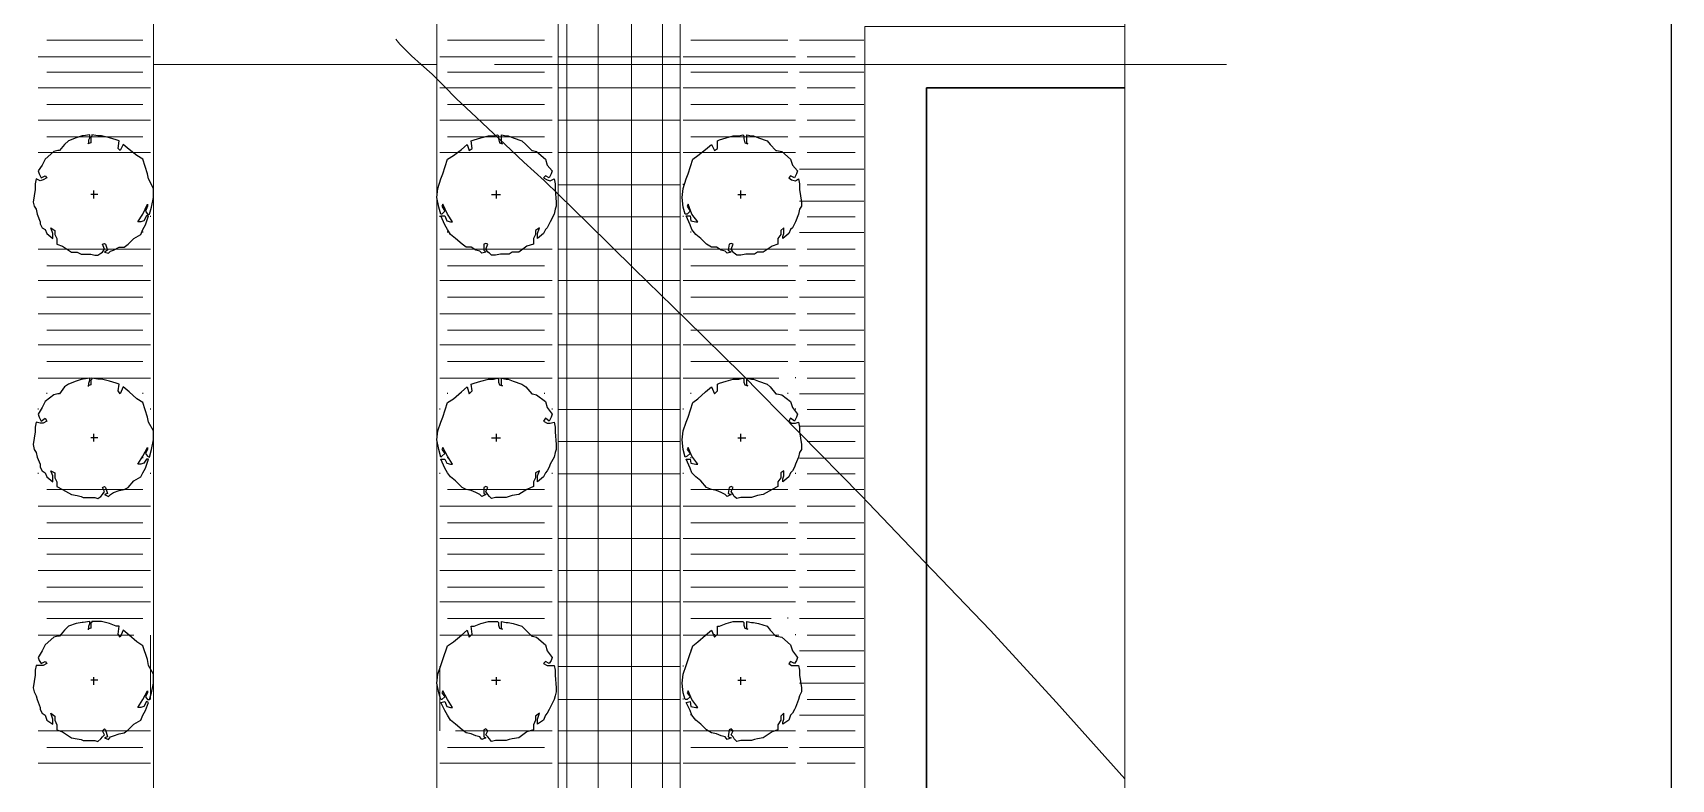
# Model space of a CAD drawing. Extents: x -39.3 to 16.4, y 0 to 11.7.
# Drawn here: x 13.631 to 16.425, y 8.434 to 9.707 of the extents above; entities that cross this region are included whole.
import ezdxf

# ---------------------------------------------------------------- set-up
doc = ezdxf.new("R2010")
doc.units = 0
doc.header["$MEASUREMENT"] = 0
doc.layers.add('PDF _Геометрия', color=7, linetype='Continuous')

msp = doc.modelspace()

# ---------------------------------------------------------------- linework, layer by layer
at = {"layer": 'PDF _Геометрия', "lineweight": 25}
for points in [[(0.1083, 0), (0.1083, 11.69), (16.425, 11.69), (16.425, 0)], [(13.725, 9.5183), (13.7267, 9.52), (13.7267, 9.5217), (13.7267, 9.525), (13.7283, 9.5283), (13.7283, 9.5333), (13.7167, 9.5317), (13.715, 9.5317), (13.705, 9.5283), (13.6917, 9.5233), (13.685, 9.5167), (13.6767, 9.5067), (13.6733, 9.5067), (13.6667, 9.505), (13.6517, 9.4917), (13.6467, 9.4817), (13.64, 9.4717), (13.6417, 9.4667), (13.645, 9.46), (13.6517, 9.4633), (13.655, 9.46), (13.6483, 9.4567), (13.6433, 9.455), (13.6367, 9.4583), (13.635, 9.45), (13.635, 9.44), (13.6317, 9.4183), (13.6333, 9.4117), (13.6367, 9.4067), (13.6383, 9.3983), (13.6433, 9.385), (13.6433, 9.3817), (13.6467, 9.375), (13.6517, 9.3717), (13.655, 9.365), (13.665, 9.3567), (13.665, 9.36), (13.665, 9.365), (13.6617, 9.375), (13.6683, 9.37), (13.6683, 9.3633), (13.6717, 9.3567), (13.6717, 9.3517), (13.6717, 9.3467), (13.6817, 9.3433), (13.6967, 9.3333), (13.7067, 9.3333), (13.7133, 9.33), (13.7167, 9.33), (13.73, 9.33), (13.7367, 9.3283), (13.7417, 9.3283), (13.7467, 9.3317), (13.75, 9.3333), (13.7533, 9.3383), (13.75, 9.3467), (13.7533, 9.3483), (13.755, 9.3467), (13.7583, 9.3367), (13.7533, 9.3333), (13.76, 9.3317), (13.7633, 9.335), (13.7683, 9.3367), (13.7783, 9.3417), (13.7867, 9.3417), (13.7933, 9.3467), (13.8033, 9.3567), (13.815, 9.3633), (13.8183, 9.3717), (13.8233, 9.38), (13.8283, 9.395), (13.825, 9.395), (13.82, 9.3867), (13.815, 9.385), (13.81, 9.385), (13.8183, 9.3983), (13.8267, 9.415), (13.8267, 9.4117), (13.8233, 9.4033), (13.8267, 9.3983), (13.83, 9.3983), (13.8333, 9.41), (13.8367, 9.4267), (13.8367, 9.4417), (13.8283, 9.4583), (13.8267, 9.4667), (13.8183, 9.4917), (13.8083, 9.4983), (13.795, 9.5083), (13.785, 9.5167), (13.78, 9.5067), (13.7767, 9.51), (13.7783, 9.5233), (13.7733, 9.525), (13.7617, 9.5283), (13.7483, 9.5317), (13.7417, 9.5317), (13.7317, 9.5333), (13.7317, 9.5317), (13.73, 9.5283), (13.73, 9.5267), (13.73, 9.52)], [(14.4317, 9.5183), (14.43, 9.52), (14.43, 9.5217), (14.43, 9.525), (14.43, 9.5283), (14.43, 9.5333), (14.4383, 9.5317), (14.4417, 9.5317), (14.45, 9.5283), (14.465, 9.5233), (14.4717, 9.5167), (14.4817, 9.5067), (14.4833, 9.5067), (14.49, 9.505), (14.505, 9.4917), (14.5083, 9.4817), (14.5167, 9.4717), (14.515, 9.4667), (14.5117, 9.46), (14.505, 9.4633), (14.5017, 9.46), (14.5083, 9.4567), (14.5133, 9.455), (14.52, 9.4583), (14.5217, 9.45), (14.5217, 9.44), (14.5233, 9.4183), (14.5233, 9.4117), (14.5217, 9.4067), (14.52, 9.3983), (14.5133, 9.385), (14.5117, 9.3817), (14.5083, 9.375), (14.505, 9.3717), (14.5017, 9.365), (14.4917, 9.3567), (14.4917, 9.36), (14.4917, 9.365), (14.495, 9.375), (14.4883, 9.37), (14.4883, 9.3633), (14.485, 9.3567), (14.485, 9.3517), (14.485, 9.3467), (14.4733, 9.3433), (14.46, 9.3333), (14.4483, 9.3333), (14.4433, 9.33), (14.4383, 9.33), (14.4283, 9.33), (14.42, 9.3283), (14.4133, 9.3283), (14.41, 9.3317), (14.4067, 9.3333), (14.4033, 9.3383), (14.4067, 9.3467), (14.4033, 9.3483), (14.4, 9.3467), (14.4, 9.3367), (14.4033, 9.3333), (14.3967, 9.3317), (14.3933, 9.335), (14.3867, 9.3367), (14.3783, 9.3417), (14.37, 9.3417), (14.3633, 9.3467), (14.3517, 9.3567), (14.3433, 9.3633), (14.3383, 9.3717), (14.3333, 9.38), (14.3267, 9.395), (14.3333, 9.395), (14.3367, 9.3867), (14.3433, 9.385), (14.3467, 9.385), (14.3383, 9.3983), (14.33, 9.415), (14.3283, 9.4117), (14.3333, 9.4033), (14.3283, 9.3983), (14.3267, 9.3983), (14.3233, 9.41), (14.32, 9.4267), (14.3217, 9.4417), (14.3267, 9.4583), (14.33, 9.4667), (14.3383, 9.4917), (14.3483, 9.4983), (14.3617, 9.5083), (14.3717, 9.5167), (14.375, 9.5067), (14.38, 9.51), (14.3783, 9.5233), (14.3833, 9.525), (14.395, 9.5283), (14.4083, 9.5317), (14.4167, 9.5317), (14.4233, 9.5333), (14.425, 9.5317), (14.425, 9.5283), (14.425, 9.5267), (14.4267, 9.52)], [(14.85, 9.5183), (14.8483, 9.52), (14.8483, 9.5217), (14.8483, 9.525), (14.8483, 9.5283), (14.8483, 9.5333), (14.8567, 9.5317), (14.86, 9.5317), (14.8683, 9.5283), (14.8833, 9.5233), (14.8883, 9.5167), (14.8983, 9.5067), (14.9, 9.5067), (14.9083, 9.505), (14.9233, 9.4917), (14.9267, 9.4817), (14.935, 9.4717), (14.9333, 9.4667), (14.93, 9.46), (14.9233, 9.4633), (14.92, 9.46), (14.925, 9.4567), (14.9317, 9.455), (14.9367, 9.4583), (14.9383, 9.45), (14.9383, 9.44), (14.9417, 9.4183), (14.9417, 9.4117), (14.9383, 9.4067), (14.9367, 9.3983), (14.9317, 9.385), (14.93, 9.3817), (14.9267, 9.375), (14.9233, 9.3717), (14.92, 9.365), (14.91, 9.3567), (14.91, 9.36), (14.9117, 9.365), (14.9117, 9.375), (14.9067, 9.37), (14.9067, 9.3633), (14.9017, 9.3567), (14.9017, 9.3517), (14.9017, 9.3467), (14.8917, 9.3433), (14.8767, 9.3333), (14.8667, 9.3333), (14.8617, 9.33), (14.8567, 9.33), (14.8467, 9.33), (14.8383, 9.3283), (14.8317, 9.3283), (14.8267, 9.3317), (14.825, 9.3333), (14.8217, 9.3383), (14.825, 9.3467), (14.8217, 9.3483), (14.8183, 9.3467), (14.8167, 9.3367), (14.8217, 9.3333), (14.815, 9.3317), (14.8117, 9.335), (14.805, 9.3367), (14.7967, 9.3417), (14.7883, 9.3417), (14.78, 9.3467), (14.77, 9.3567), (14.7617, 9.3633), (14.755, 9.3717), (14.7517, 9.38), (14.745, 9.395), (14.7517, 9.395), (14.7533, 9.3867), (14.7617, 9.385), (14.765, 9.385), (14.755, 9.3983), (14.7483, 9.415), (14.7467, 9.4117), (14.7517, 9.4033), (14.7467, 9.3983), (14.7433, 9.3983), (14.74, 9.41), (14.7383, 9.4267), (14.74, 9.4417), (14.745, 9.4583), (14.7483, 9.4667), (14.7567, 9.4917), (14.765, 9.4983), (14.7783, 9.5083), (14.7883, 9.5167), (14.7933, 9.5067), (14.7983, 9.51), (14.7983, 9.5233), (14.8017, 9.525), (14.8133, 9.5283), (14.825, 9.5317), (14.835, 9.5317), (14.8417, 9.5333), (14.8433, 9.5317), (14.8433, 9.5283), (14.8433, 9.5267), (14.845, 9.52)], [(13.725, 9.105), (13.7267, 9.105), (13.7267, 9.1067), (13.7267, 9.11), (13.7283, 9.115), (13.7283, 9.1183), (13.7167, 9.1167), (13.715, 9.1167), (13.705, 9.1133), (13.6917, 9.1083), (13.685, 9.1033), (13.6767, 9.0917), (13.6733, 9.0917), (13.6667, 9.09), (13.6517, 9.0783), (13.6467, 9.0683), (13.64, 9.0567), (13.6417, 9.0517), (13.645, 9.045), (13.6517, 9.05), (13.655, 9.045), (13.6483, 9.0417), (13.6433, 9.0417), (13.6367, 9.0433), (13.635, 9.035), (13.635, 9.0267), (13.6317, 9.005), (13.6333, 8.9967), (13.6367, 8.9917), (13.6383, 8.9833), (13.6433, 8.9717), (13.6433, 8.9667), (13.6467, 8.96), (13.6517, 8.9567), (13.655, 8.95), (13.665, 8.9417), (13.665, 8.9467), (13.665, 8.9517), (13.6617, 8.96), (13.6683, 8.9567), (13.6683, 8.9483), (13.6717, 8.9417), (13.6717, 8.9367), (13.6717, 8.9333), (13.6817, 8.9283), (13.6967, 8.92), (13.7067, 8.9183), (13.7133, 8.9167), (13.7167, 8.915), (13.73, 8.915), (13.7367, 8.915), (13.7417, 8.9133), (13.7467, 8.9167), (13.75, 8.92), (13.7533, 8.925), (13.75, 8.9317), (13.7533, 8.9333), (13.755, 8.9317), (13.7583, 8.9217), (13.7533, 8.92), (13.76, 8.9167), (13.7633, 8.92), (13.7683, 8.9233), (13.7783, 8.9267), (13.7867, 8.9283), (13.7933, 8.9317), (13.8033, 8.9433), (13.815, 8.95), (13.8183, 8.9567), (13.8233, 8.965), (13.8283, 8.98), (13.825, 8.98), (13.82, 8.9733), (13.815, 8.9717), (13.81, 8.9717), (13.8183, 8.985), (13.8267, 9), (13.8267, 8.9967), (13.8233, 8.99), (13.8267, 8.985), (13.83, 8.9833), (13.8333, 8.9967), (13.8367, 9.0133), (13.8367, 9.0283), (13.8283, 9.0433), (13.8267, 9.0517), (13.8183, 9.0767), (13.8083, 9.0833), (13.795, 9.095), (13.785, 9.1033), (13.78, 9.0917), (13.7767, 9.0967), (13.7783, 9.1083), (13.7733, 9.11), (13.7617, 9.1133), (13.7483, 9.1167), (13.7417, 9.1167), (13.7317, 9.1183), (13.7317, 9.1167), (13.73, 9.115), (13.73, 9.1117), (13.73, 9.1067)], [(14.4317, 9.105), (14.43, 9.105), (14.43, 9.1067), (14.43, 9.11), (14.43, 9.115), (14.43, 9.1183), (14.4383, 9.1167), (14.4417, 9.1167), (14.45, 9.1133), (14.465, 9.1083), (14.4717, 9.1033), (14.4817, 9.0917), (14.4833, 9.0917), (14.49, 9.09), (14.505, 9.0783), (14.5083, 9.0683), (14.5167, 9.0567), (14.515, 9.0517), (14.5117, 9.045), (14.505, 9.05), (14.5017, 9.045), (14.5083, 9.0417), (14.5133, 9.0417), (14.52, 9.0433), (14.5217, 9.035), (14.5217, 9.0267), (14.5233, 9.005), (14.5233, 8.9967), (14.5217, 8.9917), (14.52, 8.9833), (14.5133, 8.9717), (14.5117, 8.9667), (14.5083, 8.96), (14.505, 8.9567), (14.5017, 8.95), (14.4917, 8.9417), (14.4917, 8.9467), (14.4917, 8.9517), (14.495, 8.96), (14.4883, 8.9567), (14.4883, 8.9483), (14.485, 8.9417), (14.485, 8.9367), (14.485, 8.9333), (14.4733, 8.9283), (14.46, 8.92), (14.4483, 8.9183), (14.4433, 8.9167), (14.4383, 8.915), (14.4283, 8.915), (14.42, 8.915), (14.4133, 8.9133), (14.41, 8.9167), (14.4067, 8.92), (14.4033, 8.925), (14.4067, 8.9317), (14.4033, 8.9333), (14.4, 8.9317), (14.4, 8.9217), (14.4033, 8.92), (14.3967, 8.9167), (14.3933, 8.92), (14.3867, 8.9233), (14.3783, 8.9267), (14.37, 8.9283), (14.3633, 8.9317), (14.3517, 8.9433), (14.3433, 8.95), (14.3383, 8.9567), (14.3333, 8.965), (14.3267, 8.98), (14.3333, 8.98), (14.3367, 8.9733), (14.3433, 8.9717), (14.3467, 8.9717), (14.3383, 8.985), (14.33, 9), (14.3283, 8.9967), (14.3333, 8.99), (14.3283, 8.985), (14.3267, 8.9833), (14.3233, 8.9967), (14.32, 9.0133), (14.3217, 9.0283), (14.3267, 9.0433), (14.33, 9.0517), (14.3383, 9.0767), (14.3483, 9.0833), (14.3617, 9.095), (14.3717, 9.1033), (14.375, 9.0917), (14.38, 9.0967), (14.3783, 9.1083), (14.3833, 9.11), (14.395, 9.1133), (14.4083, 9.1167), (14.4167, 9.1167), (14.4233, 9.1183), (14.425, 9.1167), (14.425, 9.115), (14.425, 9.1117), (14.4267, 9.1067)], [(14.85, 9.105), (14.8483, 9.105), (14.8483, 9.1067), (14.8483, 9.11), (14.8483, 9.115), (14.8483, 9.1183), (14.8567, 9.1167), (14.86, 9.1167), (14.8683, 9.1133), (14.8833, 9.1083), (14.8883, 9.1033), (14.8983, 9.0917), (14.9, 9.0917), (14.9083, 9.09), (14.9233, 9.0783), (14.9267, 9.0683), (14.935, 9.0567), (14.9333, 9.0517), (14.93, 9.045), (14.9233, 9.05), (14.92, 9.045), (14.925, 9.0417), (14.9317, 9.0417), (14.9367, 9.0433), (14.9383, 9.035), (14.9383, 9.0267), (14.9417, 9.005), (14.9417, 8.9967), (14.9383, 8.9917), (14.9367, 8.9833), (14.9317, 8.9717), (14.93, 8.9667), (14.9267, 8.96), (14.9233, 8.9567), (14.92, 8.95), (14.91, 8.9417), (14.91, 8.9467), (14.9117, 8.9517), (14.9117, 8.96), (14.9067, 8.9567), (14.9067, 8.9483), (14.9017, 8.9417), (14.9017, 8.9367), (14.9017, 8.9333), (14.8917, 8.9283), (14.8767, 8.92), (14.8667, 8.9183), (14.8617, 8.9167), (14.8567, 8.915), (14.8467, 8.915), (14.8383, 8.915), (14.8317, 8.9133), (14.8267, 8.9167), (14.825, 8.92), (14.8217, 8.925), (14.825, 8.9317), (14.8217, 8.9333), (14.8183, 8.9317), (14.8167, 8.9217), (14.8217, 8.92), (14.815, 8.9167), (14.8117, 8.92), (14.805, 8.9233), (14.7967, 8.9267), (14.7883, 8.9283), (14.78, 8.9317), (14.77, 8.9433), (14.7617, 8.95), (14.755, 8.9567), (14.7517, 8.965), (14.745, 8.98), (14.7517, 8.98), (14.7533, 8.9733), (14.7617, 8.9717), (14.765, 8.9717), (14.755, 8.985), (14.7483, 9), (14.7467, 8.9967), (14.7517, 8.99), (14.7467, 8.985), (14.7433, 8.9833), (14.74, 8.9967), (14.7383, 9.0133), (14.74, 9.0283), (14.745, 9.0433), (14.7483, 9.0517), (14.7567, 9.0767), (14.765, 9.0833), (14.7783, 9.095), (14.7883, 9.1033), (14.7933, 9.0917), (14.7983, 9.0967), (14.7983, 9.1083), (14.8017, 9.11), (14.8133, 9.1133), (14.825, 9.1167), (14.835, 9.1167), (14.8417, 9.1183), (14.8433, 9.1167), (14.8433, 9.115), (14.8433, 9.1117), (14.845, 9.1067)], [(13.725, 8.69), (13.7267, 8.69), (13.7267, 8.6917), (13.7267, 8.695), (13.7283, 8.7), (13.7283, 8.7033), (13.7167, 8.7017), (13.715, 8.7017), (13.705, 8.7), (13.6917, 8.695), (13.685, 8.6883), (13.6767, 8.6783), (13.6733, 8.6783), (13.6667, 8.6767), (13.6517, 8.6633), (13.6467, 8.6533), (13.64, 8.6417), (13.6417, 8.6367), (13.645, 8.6317), (13.6517, 8.635), (13.655, 8.6317), (13.6483, 8.6283), (13.6433, 8.6283), (13.6367, 8.6283), (13.635, 8.62), (13.635, 8.6117), (13.6317, 8.59), (13.6333, 8.5833), (13.6367, 8.5767), (13.6383, 8.57), (13.6433, 8.5567), (13.6433, 8.5533), (13.6467, 8.5467), (13.6517, 8.5433), (13.655, 8.535), (13.665, 8.5283), (13.665, 8.5317), (13.665, 8.5367), (13.6617, 8.5467), (13.6683, 8.5417), (13.6683, 8.535), (13.6717, 8.5267), (13.6717, 8.5233), (13.6717, 8.5183), (13.6817, 8.515), (13.6967, 8.505), (13.7067, 8.5033), (13.7133, 8.5017), (13.7167, 8.5), (13.73, 8.5), (13.7367, 8.5), (13.7417, 8.4983), (13.7467, 8.5033), (13.75, 8.5067), (13.7533, 8.51), (13.75, 8.5167), (13.7533, 8.52), (13.755, 8.5183), (13.7583, 8.5067), (13.7533, 8.505), (13.76, 8.5017), (13.7633, 8.5067), (13.7683, 8.5083), (13.7783, 8.5117), (13.7867, 8.5133), (13.7933, 8.5183), (13.8033, 8.5283), (13.815, 8.535), (13.8183, 8.5433), (13.8233, 8.5517), (13.8283, 8.565), (13.825, 8.5667), (13.82, 8.5583), (13.815, 8.5567), (13.81, 8.5567), (13.8183, 8.57), (13.8267, 8.585), (13.8267, 8.5817), (13.8233, 8.575), (13.8267, 8.57), (13.83, 8.57), (13.8333, 8.5817), (13.8367, 8.5983), (13.8367, 8.6133), (13.8283, 8.6283), (13.8267, 8.6383), (13.8183, 8.6617), (13.8083, 8.6683), (13.795, 8.68), (13.785, 8.6883), (13.78, 8.6767), (13.7767, 8.6817), (13.7783, 8.695), (13.7733, 8.695), (13.7617, 8.7), (13.7483, 8.7033), (13.7417, 8.7033), (13.7317, 8.7033), (13.7317, 8.7017), (13.73, 8.7017), (13.73, 8.6967), (13.73, 8.6917)], [(14.4317, 8.69), (14.43, 8.69), (14.43, 8.6917), (14.43, 8.695), (14.43, 8.7), (14.43, 8.7033), (14.4383, 8.7017), (14.4417, 8.7017), (14.45, 8.7), (14.465, 8.695), (14.4717, 8.6883), (14.4817, 8.6783), (14.4833, 8.6783), (14.49, 8.6767), (14.505, 8.6633), (14.5083, 8.6533), (14.5167, 8.6417), (14.515, 8.6367), (14.5117, 8.6317), (14.505, 8.635), (14.5017, 8.6317), (14.5083, 8.6283), (14.5133, 8.6283), (14.52, 8.6283), (14.5217, 8.62), (14.5217, 8.6117), (14.5233, 8.59), (14.5233, 8.5833), (14.5217, 8.5767), (14.52, 8.57), (14.5133, 8.5567), (14.5117, 8.5533), (14.5083, 8.5467), (14.505, 8.5433), (14.5017, 8.535), (14.4917, 8.5283), (14.4917, 8.5317), (14.4917, 8.5367), (14.495, 8.5467), (14.4883, 8.5417), (14.4883, 8.535), (14.485, 8.5267), (14.485, 8.5233), (14.485, 8.5183), (14.4733, 8.515), (14.46, 8.505), (14.4483, 8.5033), (14.4433, 8.5017), (14.4383, 8.5), (14.4283, 8.5), (14.42, 8.5), (14.4133, 8.4983), (14.41, 8.5033), (14.4067, 8.5067), (14.4033, 8.51), (14.4067, 8.5167), (14.4033, 8.52), (14.4, 8.5183), (14.4, 8.5067), (14.4033, 8.505), (14.3967, 8.5017), (14.3933, 8.5067), (14.3867, 8.5083), (14.3783, 8.5117), (14.37, 8.5133), (14.3633, 8.5183), (14.3517, 8.5283), (14.3433, 8.535), (14.3383, 8.5433), (14.3333, 8.5517), (14.3267, 8.565), (14.3333, 8.5667), (14.3367, 8.5583), (14.3433, 8.5567), (14.3467, 8.5567), (14.3383, 8.57), (14.33, 8.585), (14.3283, 8.5817), (14.3333, 8.575), (14.3283, 8.57), (14.3267, 8.57), (14.3233, 8.5817), (14.32, 8.5983), (14.3217, 8.6133), (14.3267, 8.6283), (14.33, 8.6383), (14.3383, 8.6617), (14.3483, 8.6683), (14.3617, 8.68), (14.3717, 8.6883), (14.375, 8.6767), (14.38, 8.6817), (14.3783, 8.695), (14.3833, 8.695), (14.395, 8.7), (14.4083, 8.7033), (14.4167, 8.7033), (14.4233, 8.7033), (14.425, 8.7017), (14.425, 8.6967), (14.4267, 8.6917)], [(14.85, 8.69), (14.8483, 8.69), (14.8483, 8.6917), (14.8483, 8.695), (14.8483, 8.7), (14.8483, 8.7033), (14.8567, 8.7017), (14.86, 8.7017), (14.8683, 8.7), (14.8833, 8.695), (14.8883, 8.6883), (14.8983, 8.6783), (14.9, 8.6783), (14.9083, 8.6767), (14.9233, 8.6633), (14.9267, 8.6533), (14.935, 8.6417), (14.9333, 8.6367), (14.93, 8.6317), (14.9233, 8.635), (14.92, 8.6317), (14.925, 8.6283), (14.9317, 8.6283), (14.9367, 8.6283), (14.9383, 8.62), (14.9383, 8.6117), (14.9417, 8.59), (14.9417, 8.5833), (14.9383, 8.5767), (14.9367, 8.57), (14.9317, 8.5567), (14.93, 8.5533), (14.9267, 8.5467), (14.9233, 8.5433), (14.92, 8.535), (14.91, 8.5283), (14.91, 8.5317), (14.9117, 8.5367), (14.9117, 8.5467), (14.9067, 8.5417), (14.9067, 8.535), (14.9017, 8.5267), (14.9017, 8.5233), (14.9017, 8.5183), (14.8917, 8.515), (14.8767, 8.505), (14.8667, 8.5033), (14.8617, 8.5017), (14.8567, 8.5), (14.8467, 8.5), (14.8383, 8.5), (14.8317, 8.4983), (14.8267, 8.5033), (14.825, 8.5067), (14.8217, 8.51), (14.825, 8.5167), (14.8217, 8.52), (14.8183, 8.5183), (14.8167, 8.5067), (14.8217, 8.505), (14.815, 8.5017), (14.8117, 8.5067), (14.805, 8.5083), (14.7967, 8.5117), (14.7883, 8.5133), (14.78, 8.5183), (14.77, 8.5283), (14.7617, 8.535), (14.755, 8.5433), (14.7517, 8.5517), (14.745, 8.565), (14.7517, 8.5667), (14.7533, 8.5583), (14.7617, 8.5567), (14.765, 8.5567), (14.755, 8.57), (14.7483, 8.585), (14.7467, 8.5817), (14.7517, 8.575), (14.7467, 8.57), (14.7433, 8.57), (14.74, 8.5817), (14.7383, 8.5983), (14.74, 8.6133), (14.745, 8.6283), (14.7483, 8.6383), (14.7567, 8.6617), (14.765, 8.6683), (14.7783, 8.68), (14.7883, 8.6883), (14.7933, 8.6767), (14.7983, 8.6817), (14.7983, 8.695), (14.8017, 8.695), (14.8133, 8.7), (14.825, 8.7033), (14.835, 8.7033), (14.8417, 8.7033), (14.8433, 8.7017), (14.8433, 8.6967), (14.845, 8.6917)]]:
    msp.add_lwpolyline(points, close=True, dxfattribs=at)
at = {"layer": 'PDF _Геометрия', "lineweight": 13}
for points in [[(13.8367, 10.66), (13.8367, 7.005), (13.8333, 6.9733), (13.8267, 6.945), (13.8133, 6.9183), (13.7967, 6.8933), (13.775, 6.8717), (13.75, 6.855), (13.7233, 6.8417), (13.6933, 6.835), (13.6633, 6.8317), (9.2117, 6.8317)], [(14.4183, 6.8483), (14.39, 6.865), (14.3667, 6.8867), (14.3467, 6.9117), (14.3317, 6.94), (14.3233, 6.9733), (14.32, 7.005), (14.32, 10.66)], [(14.5267, 10.66), (14.5267, 7.2467), (14.32, 7.2467)], [(14.5417, 6.8317), (14.5417, 10.66)], [(14.595, 6.8317), (14.595, 10.66)], [(14.6517, 6.8317), (14.6517, 10.66)], [(14.705, 6.8317), (14.705, 10.66)], [(15.4933, 7.2467), (14.735, 7.2467), (14.735, 10.66)], [(15.4933, 8.435), (15.3767, 8.565), (15.2633, 8.6883), (15.1517, 8.805), (15.0433, 8.9183), (14.9383, 9.025), (14.84, 9.125), (14.745, 9.2183), (14.6567, 9.305), (14.5767, 9.3833), (14.5033, 9.455), (14.4683, 9.4867), (14.4367, 9.5167), (14.4067, 9.545), (14.3783, 9.5717), (14.3533, 9.595), (14.3317, 9.6167), (14.3117, 9.6367), (14.2933, 9.6533), (14.2767, 9.6683), (14.265, 9.68), (14.2567, 9.6883), (14.25, 9.6967)], [(13.8183, 9.695), (13.655, 9.695)], [(14.3383, 9.695), (14.5033, 9.695)], [(14.9183, 9.695), (14.7533, 9.695)], [(14.9383, 9.695), (15.0483, 9.695)], [(13.8317, 9.6667), (13.64, 9.6667)], [(13.8183, 9.64), (13.655, 9.64)], [(14.325, 9.6667), (14.5167, 9.6667)], [(14.3383, 9.64), (14.5033, 9.64)], [(14.4183, 9.6533), (15.4933, 9.6533), (15.6667, 9.6533)], [(14.5267, 9.6667), (14.735, 9.6667)], [(14.9317, 9.6667), (14.74, 9.6667)], [(14.9183, 9.64), (14.7533, 9.64)], [(14.9383, 9.64), (15.0483, 9.64)], [(14.9517, 9.6667), (15.0333, 9.6667)], [(13.8317, 9.6133), (13.64, 9.6133)], [(14.325, 9.6133), (14.5167, 9.6133)], [(14.5267, 9.6133), (14.735, 9.6133)], [(14.9317, 9.6133), (14.74, 9.6133)], [(14.9517, 9.6133), (15.0333, 9.6133)], [(13.8183, 9.585), (13.655, 9.585)], [(14.3383, 9.585), (14.5033, 9.585)], [(14.9183, 9.585), (14.7533, 9.585)], [(14.9383, 9.585), (15.0483, 9.585)], [(13.8317, 9.5583), (13.64, 9.5583)], [(14.325, 9.5583), (14.5167, 9.5583)], [(14.5267, 9.5583), (14.735, 9.5583)], [(14.9317, 9.5583), (14.74, 9.5583)], [(14.9517, 9.5583), (15.0333, 9.5583)], [(13.8183, 9.53), (13.655, 9.53)], [(14.3383, 9.53), (14.5033, 9.53)], [(14.9183, 9.53), (14.7533, 9.53)], [(14.9383, 9.53), (15.0483, 9.53)], [(13.8317, 9.5033), (13.64, 9.5033)], [(14.325, 9.5033), (14.5167, 9.5033)], [(14.5267, 9.5033), (14.735, 9.5033)], [(14.9317, 9.5033), (14.74, 9.5033)], [(14.9517, 9.5033), (15.0333, 9.5033)], [(14.9383, 9.475), (15.0483, 9.475)], [(14.5267, 9.4483), (14.735, 9.4483)], [(14.74, 9.4483), (14.74, 9.45)], [(14.9517, 9.4483), (15.0333, 9.4483)], [(14.9383, 9.42), (15.0483, 9.42)], [(13.8317, 9.3933), (13.8317, 9.395)], [(14.325, 9.3933), (14.325, 9.395)], [(14.5267, 9.3933), (14.735, 9.3933)], [(14.74, 9.3933), (14.74, 9.395)], [(14.9517, 9.3933), (15.0333, 9.3933)], [(13.8183, 9.3667), (13.8183, 9.3683)], [(14.3383, 9.3667), (14.3383, 9.3683)], [(14.7533, 9.3667), (14.7533, 9.3683)], [(14.9383, 9.3667), (15.0483, 9.3667)], [(13.8317, 9.3383), (13.64, 9.3383)], [(14.325, 9.3383), (14.5167, 9.3383)], [(14.5267, 9.3383), (14.735, 9.3383)], [(14.9317, 9.3383), (14.74, 9.3383)], [(14.8217, 9.3383), (14.8217, 9.34)], [(14.9517, 9.3383), (15.0333, 9.3383)], [(13.8183, 9.31), (13.655, 9.31)], [(14.3383, 9.31), (14.5033, 9.31)], [(14.9183, 9.31), (14.7533, 9.31)], [(14.9383, 9.31), (15.0483, 9.31)], [(13.8317, 9.285), (13.64, 9.285)], [(14.325, 9.285), (14.5167, 9.285)], [(14.5267, 9.285), (14.735, 9.285)], [(14.9317, 9.285), (14.74, 9.285)], [(14.9517, 9.285), (15.0333, 9.285)], [(13.8183, 9.2567), (13.655, 9.2567)], [(14.3383, 9.2567), (14.5033, 9.2567)], [(14.9183, 9.2567), (14.7533, 9.2567)], [(14.9383, 9.2567), (15.0483, 9.2567)], [(13.8317, 9.2283), (13.64, 9.2283)], [(14.325, 9.2283), (14.5167, 9.2283)], [(14.5267, 9.2283), (14.735, 9.2283)], [(14.9317, 9.2283), (14.74, 9.2283)], [(14.9517, 9.2283), (15.0333, 9.2283)], [(13.8183, 9.2), (13.655, 9.2)], [(14.3383, 9.2), (14.5033, 9.2)], [(14.9183, 9.2), (14.7533, 9.2)], [(14.9383, 9.2), (15.0483, 9.2)], [(13.8317, 9.175), (13.64, 9.175)], [(14.325, 9.175), (14.5167, 9.175)], [(14.5267, 9.175), (14.735, 9.175)], [(14.9317, 9.175), (14.74, 9.175)], [(14.9517, 9.175), (15.0333, 9.175)], [(13.8183, 9.1467), (13.655, 9.1467)], [(14.3383, 9.1467), (14.5033, 9.1467)], [(14.9183, 9.1467), (14.7533, 9.1467)], [(14.9383, 9.1467), (15.0483, 9.1467)], [(13.8317, 9.1183), (13.64, 9.1183)], [(14.325, 9.1183), (14.5167, 9.1183)], [(14.5267, 9.1183), (14.735, 9.1183)], [(14.9033, 9.1183), (14.74, 9.1183)], [(14.9317, 9.1183), (14.9317, 9.12)], [(14.9517, 9.1183), (15.0333, 9.1183)], [(13.655, 9.0917), (13.655, 9.0933)], [(13.8183, 9.0917), (13.8183, 9.0933)], [(14.3383, 9.0917), (14.3383, 9.0933)], [(14.5033, 9.0917), (14.5033, 9.0933)], [(14.7533, 9.0917), (14.7533, 9.0933)], [(14.9183, 9.0917), (14.9183, 9.0933)], [(14.9383, 9.0917), (15.0483, 9.0917)], [(13.64, 9.065), (13.64, 9.0667)], [(13.8317, 9.065), (13.8317, 9.0667)], [(14.325, 9.065), (14.325, 9.0667)], [(14.5167, 9.065), (14.5167, 9.0667)], [(14.5267, 9.065), (14.735, 9.065)], [(14.74, 9.065), (14.74, 9.0667)], [(14.9317, 9.065), (14.9317, 9.0667)], [(14.9517, 9.065), (15.0333, 9.065)], [(14.9383, 9.0367), (15.0483, 9.0367)], [(14.5267, 9.01), (14.735, 9.01)], [(14.9517, 9.01), (15.0333, 9.01)], [(13.8183, 8.9817), (13.8183, 8.9833)], [(14.3383, 8.9817), (14.3383, 8.9833)], [(14.7533, 8.9817), (14.7533, 8.9833)], [(14.9383, 8.9817), (15.0483, 8.9817)], [(13.64, 8.955), (13.64, 8.9567)], [(13.6683, 8.955), (13.6683, 8.9567)], [(13.8317, 8.955), (13.8317, 8.9567)], [(14.325, 8.955), (14.325, 8.9567)], [(14.4883, 8.955), (14.4883, 8.9567)], [(14.5167, 8.955), (14.5167, 8.9567)], [(14.5267, 8.955), (14.735, 8.955)], [(14.74, 8.955), (14.74, 8.9567)], [(14.9317, 8.955), (14.9317, 8.9567)], [(14.9517, 8.955), (15.0333, 8.955)], [(13.8183, 8.9283), (13.655, 8.9283)], [(14.3383, 8.9283), (14.5033, 8.9283)], [(14.9183, 8.9283), (14.7533, 8.9283)], [(14.9383, 8.9283), (15.0483, 8.9283)], [(13.8317, 8.9), (13.64, 8.9)], [(14.325, 8.9), (14.5167, 8.9)], [(14.5267, 8.9), (14.735, 8.9)], [(14.9317, 8.9), (14.74, 8.9)], [(14.9517, 8.9), (15.0333, 8.9)], [(13.8183, 8.8717), (13.655, 8.8717)], [(14.3383, 8.8717), (14.5033, 8.8717)], [(14.9183, 8.8717), (14.7533, 8.8717)], [(14.9383, 8.8717), (15.0483, 8.8717)], [(13.8317, 8.845), (13.64, 8.845)], [(14.325, 8.845), (14.5167, 8.845)], [(14.5267, 8.845), (14.735, 8.845)], [(14.9317, 8.845), (14.74, 8.845)], [(14.9517, 8.845), (15.0333, 8.845)], [(13.8183, 8.8183), (13.655, 8.8183)], [(14.3383, 8.8183), (14.5033, 8.8183)], [(14.9183, 8.8183), (14.7533, 8.8183)], [(14.9383, 8.8183), (15.0483, 8.8183)], [(13.8317, 8.79), (13.64, 8.79)], [(14.325, 8.79), (14.5167, 8.79)], [(14.5267, 8.79), (14.735, 8.79)], [(14.9317, 8.79), (14.74, 8.79)], [(14.9517, 8.79), (15.0333, 8.79)], [(13.8183, 8.7617), (13.655, 8.7617)], [(14.3383, 8.7617), (14.5033, 8.7617)], [(14.9183, 8.7617), (14.7533, 8.7617)], [(14.9383, 8.7617), (15.0483, 8.7617)], [(13.8317, 8.7367), (13.64, 8.7367)], [(14.325, 8.7367), (14.5167, 8.7367)], [(14.5267, 8.7367), (14.735, 8.7367)], [(14.9317, 8.7367), (14.74, 8.7367)], [(14.9517, 8.7367), (15.0333, 8.7367)], [(13.8183, 8.7083), (13.655, 8.7083)], [(14.3383, 8.7083), (14.5033, 8.7083)], [(14.89, 8.7083), (14.7533, 8.7083)], [(14.9183, 8.7083), (14.9183, 8.71)], [(14.9383, 8.7083), (15.0483, 8.7083)], [(13.8033, 8.68), (13.64, 8.68)], [(13.8317, 8.57), (13.8317, 8.68)], [(14.325, 8.68), (14.5167, 8.68)], [(14.5267, 8.68), (14.735, 8.68)], [(14.9033, 8.68), (14.74, 8.68)], [(14.7933, 8.68), (14.7933, 8.6817)], [(14.9317, 8.68), (14.9317, 8.6817)], [(14.9517, 8.68), (15.0333, 8.68)], [(14.7533, 8.6533), (14.7533, 8.655)], [(14.9383, 8.6533), (15.0483, 8.6533)], [(14.325, 8.6267), (14.325, 8.5167)], [(14.5267, 8.6267), (14.735, 8.6267)], [(14.74, 8.6267), (14.74, 8.6283)], [(14.9517, 8.6267), (15.0333, 8.6267)], [(14.9383, 8.5983), (15.0483, 8.5983)], [(14.5267, 8.57), (14.735, 8.57)], [(14.74, 8.57), (14.74, 8.5717)], [(14.9517, 8.57), (15.0333, 8.57)], [(14.7533, 8.5433), (14.7533, 8.545)], [(14.9383, 8.5433), (15.0483, 8.5433)], [(13.8317, 8.5167), (13.64, 8.5167)], [(14.3517, 8.5167), (14.5167, 8.5167)], [(14.5267, 8.5167), (14.735, 8.5167)], [(14.9317, 8.5167), (14.74, 8.5167)], [(14.8217, 8.5167), (14.8217, 8.5183)], [(14.9517, 8.5167), (15.0333, 8.5167)], [(13.8183, 8.4883), (13.655, 8.4883)], [(14.3383, 8.4883), (14.5033, 8.4883)], [(14.9183, 8.4883), (14.7533, 8.4883)], [(14.9383, 8.4883), (15.0483, 8.4883)], [(13.8317, 8.4617), (13.64, 8.4617)], [(14.325, 8.4617), (14.5167, 8.4617)], [(14.5267, 8.4617), (14.735, 8.4617)], [(14.9317, 8.4617), (14.74, 8.4617)], [(14.9517, 8.4617), (15.0333, 8.4617)]]:
    msp.add_lwpolyline(points, dxfattribs=at)
for points in [[(15.4933, 10.66), (15.4933, 6.2), (9.2117, 6.2), (9.2117, 10.66)], [(13.8367, 9.6533), (13.8367, 10.66), (14.32, 10.66), (14.32, 9.6533)]]:
    msp.add_lwpolyline(points, close=True, dxfattribs=at)
at = {"layer": 'PDF _Геометрия', "lineweight": 9}
msp.add_lwpolyline([(15.4933, 9.7183), (15.05, 9.7183), (15.05, 7.5783), (15.4933, 7.5783)], dxfattribs=at)
at = {"layer": 'PDF _Геометрия', "lineweight": 30}
msp.add_lwpolyline([(15.4933, 9.6133), (15.155, 9.6133), (15.155, 7.6817), (15.4933, 7.6817)], dxfattribs=at)
at = {"layer": 'PDF _Геометрия', "lineweight": 25}
for points in [[(13.7417, 9.4317), (13.73, 9.4317)], [(13.735, 9.425), (13.735, 9.4383)], [(14.4133, 9.4317), (14.4283, 9.4317)], [(14.4217, 9.425), (14.4217, 9.4383)], [(14.8333, 9.4317), (14.8467, 9.4317)], [(14.8383, 9.425), (14.8383, 9.4383)], [(13.7417, 9.0167), (13.73, 9.0167)], [(13.735, 9.01), (13.735, 9.0233)], [(14.4133, 9.0167), (14.4283, 9.0167)], [(14.4217, 9.01), (14.4217, 9.0233)], [(14.8333, 9.0167), (14.8467, 9.0167)], [(14.8383, 9.01), (14.8383, 9.0233)], [(13.735, 8.595), (13.735, 8.6083)], [(14.4217, 8.595), (14.4217, 8.6083)], [(14.8383, 8.595), (14.8383, 8.6083)], [(13.7417, 8.6033), (13.73, 8.6033)], [(14.4133, 8.6033), (14.4283, 8.6033)], [(14.8333, 8.6033), (14.8467, 8.6033)]]:
    msp.add_lwpolyline(points, dxfattribs=at)

doc.saveas('drawing.dxf')
